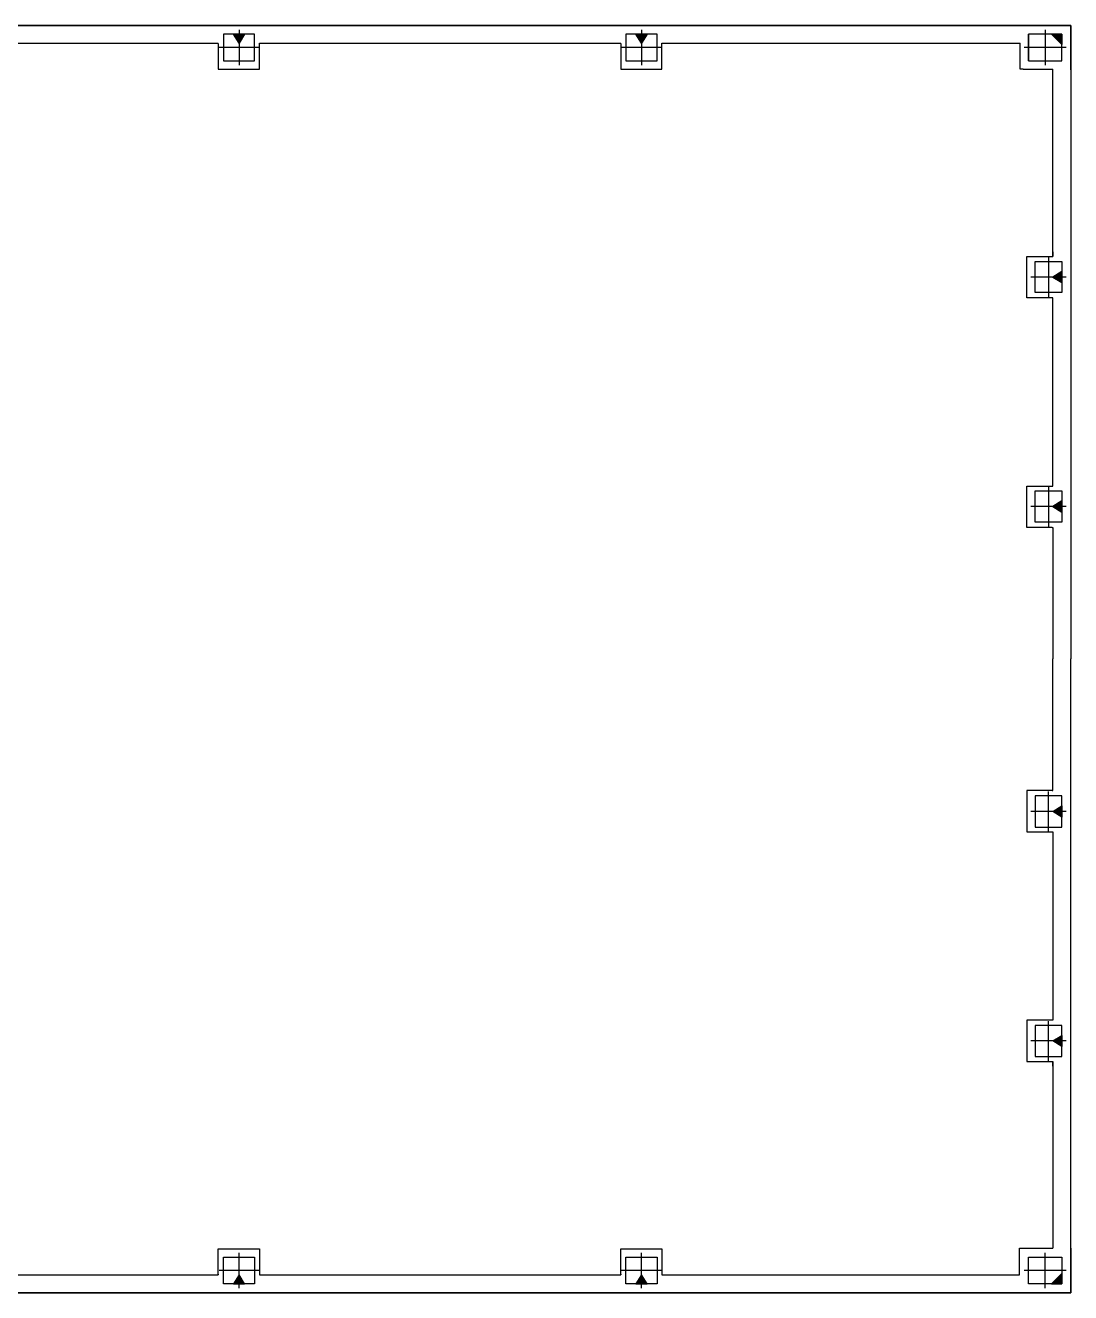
# Model space of a CAD drawing. Header units: millimetres. Extents: x 2385.3 to 2433.2, y 1897.2 to 1967.
# Drawn here: x 2409.71 to 2433.25, y 1938.44 to 1966.98 of the extents above; entities that cross this region are included whole.
import ezdxf

# ---------------------------------------------------------------- set-up
doc = ezdxf.new("R2010")
doc.units = ezdxf.units.MM
doc.linetypes.add('PLANTA1$0$CONTINUA', pattern=[0])

msp = doc.modelspace()

# ---------------------------------------------------------------- hatches: boundary and pattern name
for points in [[(2414.645, 1966.785), (2414.52, 1966.585), (2414.395, 1966.785)], [(2423.709, 1966.785), (2423.584, 1966.585), (2423.459, 1966.785)], [(2432.819, 1966.785), (2433.049, 1966.785), (2433.049, 1966.555)], [(2433.049, 1961.442), (2432.849, 1961.317), (2433.049, 1961.192)], [(2433.049, 1956.274), (2432.849, 1956.149), (2433.049, 1956.024)], [(2433.049, 1949.155), (2432.849, 1949.28), (2433.049, 1949.405)], [(2433.049, 1943.987), (2432.849, 1944.112), (2433.049, 1944.237)], [(2414.645, 1938.644), (2414.52, 1938.844), (2414.395, 1938.644)], [(2423.709, 1938.644), (2423.584, 1938.844), (2423.459, 1938.644)], [(2432.819, 1938.644), (2433.049, 1938.644), (2433.049, 1938.874)]]:
    msp.add_hatch(color=256).paths.add_polyline_path(points)

# ---------------------------------------------------------------- linework, layer by layer
for p, q in [((2385.961, 1966.985), (2433.249, 1966.985)), ((2414.05, 1966.985, 0), (2404.986, 1966.985, 0)), ((2409.707, 1966.985), (2409.707, 1966.985)), ((2423.115, 1966.985), (2414.05, 1966.985)), ((2414.87, 1966.785, 0), (2414.17, 1966.785, 0)), ((2414.17, 1966.785, 0), (2414.17, 1966.485, 0)), ((2414.52, 1966.585, 0), (2414.395, 1966.785, 0)), ((2414.395, 1966.785, 0), (2414.645, 1966.785, 0)), ((2414.52, 1966.885, 0), (2414.52, 1966.085, 0)), ((2414.645, 1966.785, 0), (2414.52, 1966.585, 0)), ((2414.87, 1966.185, 0), (2414.87, 1966.785, 0)), ((2432.179, 1966.985, 0), (2423.115, 1966.985, 0)), ((2423.934, 1966.785, 0), (2423.234, 1966.785, 0)), ((2423.234, 1966.785, 0), (2423.234, 1966.485, 0)), ((2423.584, 1966.585, 0), (2423.459, 1966.785, 0)), ((2423.459, 1966.785, 0), (2423.709, 1966.785, 0)), ((2423.584, 1966.885, 0), (2423.584, 1966.085, 0)), ((2423.709, 1966.785, 0), (2423.584, 1966.585, 0)), ((2423.934, 1966.185, 0), (2423.934, 1966.785, 0)), ((2433.249, 1966.985, 0), (2432.099, 1966.985, 0)), ((2433.249, 1966.985, 0), (2432.179, 1966.985, 0)), ((2433.249, 1966.985, 0), (2432.204, 1966.985, 0)), ((2433.049, 1966.785, 0), (2432.299, 1966.785, 0)), ((2432.299, 1966.785, 0), (2432.299, 1966.485, 0)), ((2432.299, 1966.185, 0), (2432.299, 1966.785, 0)), ((2432.674, 1966.885, 0), (2432.674, 1966.085, 0)), ((2432.674, 1966.885, 0), (2432.674, 1966.085, 0)), ((2432.819, 1966.785, 0), (2433.049, 1966.785, 0)), ((2433.049, 1966.555, 0), (2432.819, 1966.785, 0)), ((2433.049, 1966.185, 0), (2433.049, 1966.785, 0)), ((2433.049, 1966.785, 0), (2433.049, 1966.555, 0)), ((2433.249, 1965.985, 0), (2433.249, 1966.985, 0)), ((2433.249, 1966.985, 0), (2433.249, 1966.185, 0)), ((2433.249, 1966.985, 0), (2433.249, 1964.157, 0)), ((2414.05, 1966.569, 0), (2414.05, 1966.585, 0)), ((2414.97, 1966.485, 0), (2414.07, 1966.485, 0)), ((2414.17, 1966.485, 0), (2414.17, 1966.185, 0)), ((2423.115, 1966.569), (2423.115, 1966.585)), ((2424.034, 1966.485, 0), (2423.134, 1966.485, 0)), ((2423.234, 1966.485, 0), (2423.234, 1966.185, 0)), ((2432.109, 1965.995, 0), (2432.109, 1966.585, 0)), ((2433.149, 1966.485, 0), (2432.199, 1966.485, 0)), ((2433.124, 1966.485, 0), (2432.224, 1966.485, 0)), ((2432.299, 1966.485, 0), (2432.299, 1966.185, 0)), ((2414.17, 1966.185, 0), (2414.87, 1966.185, 0)), ((2423.234, 1966.185, 0), (2423.934, 1966.185, 0)), ((2432.299, 1966.185, 0), (2433.049, 1966.185, 0)), ((2432.179, 1965.995, 0), (2432.109, 1965.995, 0)), ((2433.249, 1965.985, 0), (2433.249, 1965.985, 0)), ((2433.249, 1965.985, 0), (2433.249, 1956.92, 0)), ((2432.449, 1960.967, 0), (2432.449, 1961.667, 0)), ((2432.449, 1961.667, 0), (2433.049, 1961.667, 0)), ((2432.749, 1961.767, 0), (2432.749, 1960.867, 0)), ((2432.849, 1961.882, 0), (2432.849, 1961.777, 0)), ((2433.049, 1961.667, 0), (2433.049, 1960.967, 0)), ((2433.149, 1961.317, 0), (2432.349, 1961.317, 0)), ((2433.049, 1961.442, 0), (2432.849, 1961.317, 0)), ((2432.849, 1961.317, 0), (2433.049, 1961.192, 0)), ((2433.049, 1961.192, 0), (2433.049, 1961.442, 0)), ((2432.749, 1960.967, 0), (2432.449, 1960.967, 0)), ((2433.049, 1960.967, 0), (2432.749, 1960.967, 0)), ((2433.249, 1959.145, 0), (2433.249, 1956.13, 0)), ((2432.449, 1955.799), (2432.449, 1956.499)), ((2432.449, 1956.499), (2433.049, 1956.499)), ((2432.749, 1956.599), (2432.749, 1955.699)), ((2433.049, 1956.499), (2433.049, 1955.799)), ((2433.249, 1956.609, 0), (2433.249, 1952.715, 0)), ((2433.049, 1956.274), (2432.849, 1956.149)), ((2433.049, 1956.024), (2433.049, 1956.274)), ((2433.149, 1956.149), (2432.349, 1956.149)), ((2432.849, 1956.149), (2433.049, 1956.024)), ((2432.749, 1955.799), (2432.449, 1955.799)), ((2433.049, 1955.799), (2432.749, 1955.799)), ((2432.833, 1955.679, 0), (2432.849, 1955.679, 0)), ((2432.849, 1955.679, 0), (2432.849, 1952.715, 0)), ((2432.849, 1949.75, 0), (2432.849, 1952.715, 0)), ((2433.249, 1948.82, 0), (2433.249, 1952.715, 0)), ((2432.749, 1949.63), (2432.449, 1949.63)), ((2432.449, 1949.63), (2432.449, 1948.93)), ((2432.749, 1948.83), (2432.749, 1949.73)), ((2433.049, 1949.63), (2432.749, 1949.63)), ((2432.833, 1949.75, 0), (2432.849, 1949.75, 0)), ((2433.049, 1948.93), (2433.049, 1949.63)), ((2432.849, 1949.28), (2433.049, 1949.405)), ((2433.049, 1949.405), (2433.049, 1949.155)), ((2433.149, 1949.28), (2432.349, 1949.28)), ((2433.049, 1949.155), (2432.849, 1949.28)), ((2433.249, 1946.284, 0), (2433.249, 1949.299, 0)), ((2432.449, 1948.93), (2433.049, 1948.93)), ((2433.249, 1939.444, 0), (2433.249, 1948.509, 0)), ((2432.749, 1943.662, 0), (2432.749, 1944.562, 0)), ((2432.749, 1944.462, 0), (2432.449, 1944.462, 0)), ((2432.449, 1944.462, 0), (2432.449, 1943.762, 0)), ((2433.049, 1944.462, 0), (2432.749, 1944.462, 0)), ((2432.849, 1944.112, 0), (2433.049, 1944.237, 0)), ((2433.049, 1943.762, 0), (2433.049, 1944.462, 0)), ((2433.049, 1944.237, 0), (2433.049, 1943.987, 0)), ((2433.149, 1944.112, 0), (2432.349, 1944.112, 0)), ((2433.049, 1943.987, 0), (2432.849, 1944.112, 0)), ((2432.449, 1943.762, 0), (2433.049, 1943.762, 0)), ((2432.849, 1943.547, 0), (2432.849, 1943.652, 0)), ((2433.249, 1938.444, 0), (2433.249, 1941.272, 0)), ((2414.52, 1938.544, 0), (2414.52, 1939.344, 0)), ((2423.584, 1938.544, 0), (2423.584, 1939.344, 0)), ((2432.099, 1938.944, 0), (2432.099, 1939.444, 0)), ((2432.099, 1939.444, 0), (2432.849, 1939.444, 0)), ((2432.674, 1938.544, 0), (2432.674, 1939.344, 0)), ((2432.674, 1938.544, 0), (2432.674, 1939.344, 0)), ((2433.249, 1939.444, 0), (2433.249, 1939.444, 0)), ((2433.249, 1939.444, 0), (2433.249, 1938.444, 0)), ((2414.17, 1938.944, 0), (2414.17, 1939.244, 0)), ((2414.17, 1939.244, 0), (2414.87, 1939.244, 0)), ((2414.87, 1939.244, 0), (2414.87, 1938.644, 0)), ((2423.234, 1938.944, 0), (2423.234, 1939.244, 0)), ((2423.234, 1939.244, 0), (2423.934, 1939.244, 0)), ((2423.934, 1939.244, 0), (2423.934, 1938.644, 0)), ((2432.299, 1938.944, 0), (2432.299, 1939.244, 0)), ((2432.299, 1939.244, 0), (2433.049, 1939.244, 0)), ((2433.049, 1939.244, 0), (2433.049, 1938.644, 0)), ((2433.249, 1938.444, 0), (2433.249, 1939.244, 0)), ((2414.05, 1938.86, 0), (2414.05, 1938.844, 0)), ((2414.97, 1938.944, 0), (2414.07, 1938.944, 0)), ((2414.17, 1938.644, 0), (2414.17, 1938.944, 0)), ((2414.52, 1938.844, 0), (2414.395, 1938.644, 0)), ((2414.645, 1938.644, 0), (2414.52, 1938.844, 0)), ((2423.115, 1938.86), (2423.115, 1938.844)), ((2424.034, 1938.944, 0), (2423.134, 1938.944, 0)), ((2423.234, 1938.644, 0), (2423.234, 1938.944, 0)), ((2423.584, 1938.844, 0), (2423.459, 1938.644, 0)), ((2423.709, 1938.644, 0), (2423.584, 1938.844, 0)), ((2432.099, 1938.844, 0), (2432.099, 1938.944, 0)), ((2433.149, 1938.944, 0), (2432.199, 1938.944, 0)), ((2433.124, 1938.944, 0), (2432.224, 1938.944, 0)), ((2432.299, 1938.644, 0), (2432.299, 1938.944, 0)), ((2433.049, 1938.874, 0), (2432.819, 1938.644, 0)), ((2433.049, 1938.644, 0), (2433.049, 1938.874, 0)), ((2414.87, 1938.644, 0), (2414.17, 1938.644, 0)), ((2414.395, 1938.644, 0), (2414.645, 1938.644, 0)), ((2423.934, 1938.644, 0), (2423.234, 1938.644, 0)), ((2423.459, 1938.644, 0), (2423.709, 1938.644, 0)), ((2433.049, 1938.644, 0), (2432.299, 1938.644, 0)), ((2432.819, 1938.644, 0), (2433.049, 1938.644, 0)), ((2385.961, 1938.444), (2433.249, 1938.444)), ((2414.05, 1938.444, 0), (2404.986, 1938.444, 0)), ((2423.115, 1938.444), (2414.05, 1938.444)), ((2432.179, 1938.444, 0), (2423.115, 1938.444, 0)), ((2433.249, 1938.444, 0), (2432.099, 1938.444, 0)), ((2433.249, 1938.444, 0), (2432.179, 1938.444, 0)), ((2433.249, 1938.444, 0), (2432.204, 1938.444, 0))]:
    msp.add_line(p, q)
at = {"linetype": 'PLANTA1$0$CONTINUA'}
for p, q in [((2432.129, 1966.985, 0), (2433.249, 1966.985, 0)), ((2433.249, 1966.985, 0), (2433.249, 1965.985, 0)), ((2433.249, 1966.185, 0), (2433.249, 1966.985, 0)), ((2409.505, 1966.585, 0), (2414.05, 1966.585, 0)), ((2414.05, 1966.569, 0), (2414.05, 1965.995, 0)), ((2414.98, 1965.995, 0), (2414.98, 1966.585, 0)), ((2414.98, 1966.585, 0), (2423.115, 1966.585, 0)), ((2423.115, 1966.569), (2423.115, 1965.995)), ((2424.044, 1965.995), (2424.044, 1966.585)), ((2424.044, 1966.585), (2432.109, 1966.585)), ((2433.109, 1966.485, 0), (2433.109, 1966.485, 0)), ((2414.05, 1965.995, 0), (2414.98, 1965.995, 0)), ((2423.115, 1965.995), (2424.044, 1965.995)), ((2432.179, 1965.995, 0), (2432.179, 1965.995, 0)), ((2432.179, 1965.995, 0), (2432.849, 1965.995, 0)), ((2432.849, 1961.777, 0), (2432.849, 1965.995, 0)), ((2432.259, 1960.847, 0), (2432.259, 1961.777, 0)), ((2432.259, 1961.777, 0), (2432.849, 1961.777, 0)), ((2432.849, 1961.317, 0), (2432.849, 1961.317, 0)), ((2432.259, 1960.847, 0), (2432.259, 1961.267, 0)), ((2432.849, 1960.847, 0), (2432.259, 1960.847, 0)), ((2432.849, 1957.89, 0), (2432.849, 1960.847, 0)), ((2432.849, 1956.609, 0), (2432.849, 1959.167, 0)), ((2432.849, 1956.92, 0), (2432.849, 1957.79, 0)), ((2432.259, 1955.679, 0), (2432.259, 1956.609, 0)), ((2432.259, 1956.609, 0), (2432.849, 1956.609, 0)), ((2432.833, 1955.679, 0), (2432.259, 1955.679, 0)), ((2432.833, 1949.75, 0), (2432.259, 1949.75, 0)), ((2432.259, 1949.75, 0), (2432.259, 1948.82, 0)), ((2432.259, 1948.82, 0), (2432.849, 1948.82, 0)), ((2432.849, 1948.82, 0), (2432.849, 1946.262, 0)), ((2432.849, 1948.509, 0), (2432.849, 1947.639, 0)), ((2432.849, 1947.539, 0), (2432.849, 1944.582, 0)), ((2432.849, 1944.582, 0), (2432.259, 1944.582, 0)), ((2432.259, 1944.582, 0), (2432.259, 1943.652, 0)), ((2432.259, 1944.582, 0), (2432.259, 1944.162, 0)), ((2432.849, 1944.112, 0), (2432.849, 1944.112, 0)), ((2432.259, 1943.652, 0), (2432.849, 1943.652, 0)), ((2432.849, 1943.652, 0), (2432.849, 1939.444, 0)), ((2414.05, 1938.86, 0), (2414.05, 1939.434, 0)), ((2414.05, 1939.434, 0), (2414.98, 1939.434, 0)), ((2414.98, 1939.434, 0), (2414.98, 1938.844, 0)), ((2423.115, 1938.86), (2423.115, 1939.434)), ((2423.115, 1939.434), (2424.044, 1939.434)), ((2424.044, 1939.434), (2424.044, 1938.844)), ((2433.249, 1938.444, 0), (2433.249, 1939.444, 0)), ((2433.249, 1939.244, 0), (2433.249, 1938.444, 0)), ((2409.505, 1938.844, 0), (2414.05, 1938.844, 0)), ((2414.98, 1938.844, 0), (2423.115, 1938.844, 0)), ((2424.044, 1938.844), (2432.099, 1938.844)), ((2432.129, 1938.444, 0), (2433.249, 1938.444, 0))]:
    msp.add_line(p, q, dxfattribs=at)

doc.saveas('drawing.dxf')
